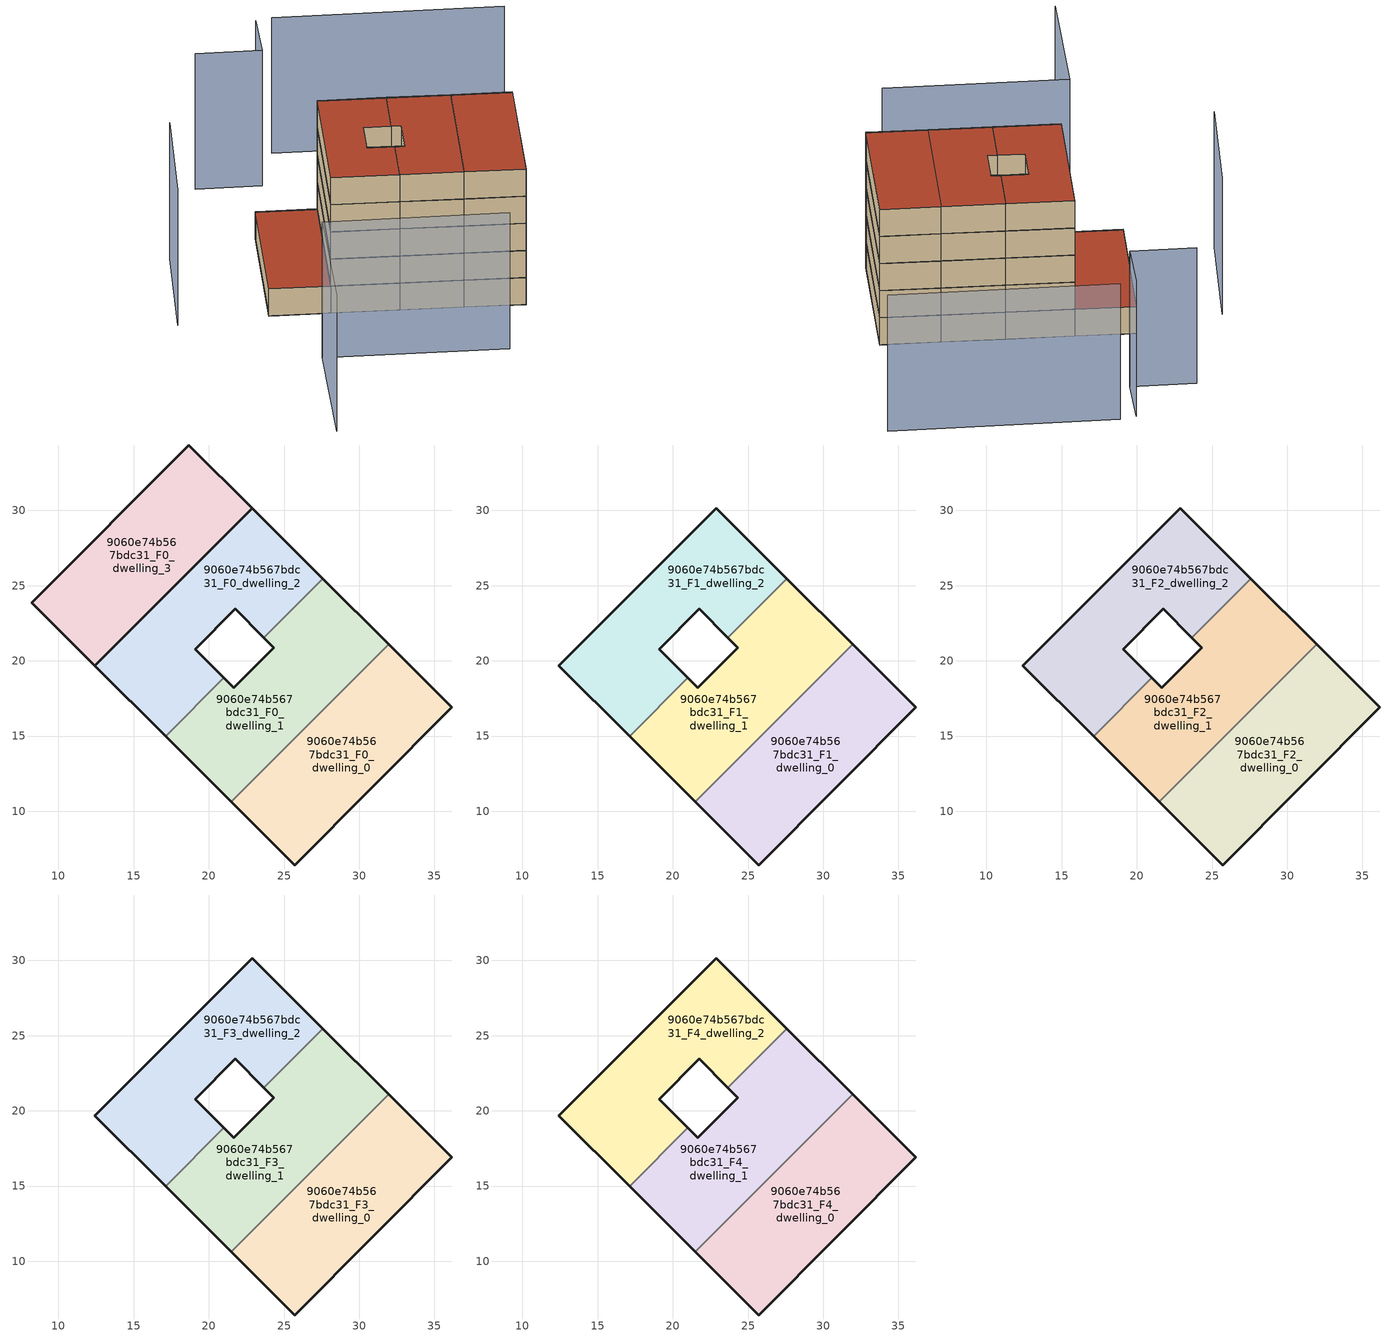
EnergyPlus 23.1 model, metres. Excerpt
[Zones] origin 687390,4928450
9060e74b567bdc31_F0_dwelling_0
 floor ground (EU_floor_Construction): 25.72,6.43 36.16,16.9 31.95,21.1 21.51,10.63 z0
 wall outside (EU_wall_Construction): 31.95,21.1 36.16,16.9 25.72,6.43 21.51,10.63 z0:3
 wall to 9060e74b567bdc31_F0_dwelling_1 (EU_wall_Construction): 21.51,10.63 31.95,21.1 z0:3
9060e74b567bdc31_F0_dwelling_1
 floor ground (EU_floor_Construction): 21.51,10.63 31.95,21.1 27.57,25.47 23.66,21.55 24.33,20.88 21.65,18.2 20.99,18.87 17.13,15 z0
 wall outside (EU_wall_Construction): 20.99,18.87 21.65,18.2 24.33,20.88 23.66,21.55 / 27.57,25.47 31.95,21.1 / 21.51,10.63 17.13,15 z0:3
 wall to 9060e74b567bdc31_F0_dwelling_2 (EU_wall_Construction): 17.13,15 20.99,18.87 / 23.66,21.55 27.57,25.47 z0:3
9060e74b567bdc31_F0_dwelling_2
 floor ground (EU_floor_Construction): 23.66,21.55 27.57,25.47 22.88,30.15 12.44,19.68 17.13,15 20.99,18.87 19.11,20.78 21.76,23.45 z0
 wall outside (EU_wall_Construction): 17.13,15 12.44,19.68 22.88,30.15 27.57,25.47 / 23.66,21.55 21.76,23.45 19.11,20.78 20.99,18.87 z0:3
9060e74b567bdc31_F0_dwelling_3
 floor ground (EU_floor_Construction): 12.44,19.68 22.88,30.15 18.68,34.34 8.23,23.87 z0
 wall outside (EU_wall_Construction): 12.44,19.68 8.23,23.87 18.68,34.34 22.88,30.15 12.44,19.68 z0:3
 roof outside (EU_roof_Construction): 22.88,30.15 12.44,19.68 8.23,23.87 18.68,34.34 z3
9060e74b567bdc31_F1_dwelling_0
 floor to 9060e74b567bdc31_F0_dwelling_0 (EU_floor_Construction): 25.72,6.43 36.16,16.9 31.95,21.1 21.51,10.63 z3
 wall outside (EU_wall_Construction): 31.95,21.1 36.16,16.9 25.72,6.43 21.51,10.63 z3:6
 wall to 9060e74b567bdc31_F1_dwelling_1 (EU_wall_Construction): 21.51,10.63 31.95,21.1 z3:6
9060e74b567bdc31_F1_dwelling_1
 floor to 9060e74b567bdc31_F0_dwelling_1 (EU_floor_Construction): 21.51,10.63 31.95,21.1 27.57,25.47 23.66,21.55 24.33,20.88 21.65,18.2 20.99,18.87 17.13,15 z3
 wall outside (EU_wall_Construction): 20.99,18.87 21.65,18.2 24.33,20.88 23.66,21.55 / 27.57,25.47 31.95,21.1 / 21.51,10.63 17.13,15 z3:6
 wall to 9060e74b567bdc31_F1_dwelling_2 (EU_wall_Construction): 17.13,15 20.99,18.87 / 23.66,21.55 27.57,25.47 z3:6
9060e74b567bdc31_F1_dwelling_2
 floor to 9060e74b567bdc31_F0_dwelling_2 (EU_floor_Construction): 23.66,21.55 27.57,25.47 22.88,30.15 12.44,19.68 17.13,15 20.99,18.87 19.11,20.78 21.76,23.45 z3
 wall outside (EU_wall_Construction): 17.13,15 12.44,19.68 22.88,30.15 27.57,25.47 / 23.66,21.55 21.76,23.45 19.11,20.78 20.99,18.87 z3:6
9060e74b567bdc31_F2_dwelling_0
 floor to 9060e74b567bdc31_F1_dwelling_0 (EU_floor_Construction): 25.72,6.43 36.16,16.9 31.95,21.1 21.51,10.63 z6
 wall outside (EU_wall_Construction): 31.95,21.1 36.16,16.9 25.72,6.43 21.51,10.63 z6:9
 wall to 9060e74b567bdc31_F2_dwelling_1 (EU_wall_Construction): 21.51,10.63 31.95,21.1 z6:9
9060e74b567bdc31_F2_dwelling_1
 floor to 9060e74b567bdc31_F1_dwelling_1 (EU_floor_Construction): 21.51,10.63 31.95,21.1 27.57,25.47 23.66,21.55 24.33,20.88 21.65,18.2 20.99,18.87 17.13,15 z6
 wall outside (EU_wall_Construction): 20.99,18.87 21.65,18.2 24.33,20.88 23.66,21.55 / 27.57,25.47 31.95,21.1 / 21.51,10.63 17.13,15 z6:9
 wall to 9060e74b567bdc31_F2_dwelling_2 (EU_wall_Construction): 17.13,15 20.99,18.87 / 23.66,21.55 27.57,25.47 z6:9
9060e74b567bdc31_F2_dwelling_2
 floor to 9060e74b567bdc31_F1_dwelling_2 (EU_floor_Construction): 23.66,21.55 27.57,25.47 22.88,30.15 12.44,19.68 17.13,15 20.99,18.87 19.11,20.78 21.76,23.45 z6
 wall outside (EU_wall_Construction): 17.13,15 12.44,19.68 22.88,30.15 27.57,25.47 / 23.66,21.55 21.76,23.45 19.11,20.78 20.99,18.87 z6:9
9060e74b567bdc31_F3_dwelling_0
 floor to 9060e74b567bdc31_F2_dwelling_0 (EU_floor_Construction): 25.72,6.43 36.16,16.9 31.95,21.1 21.51,10.63 z9
 wall outside (EU_wall_Construction): 31.95,21.1 36.16,16.9 25.72,6.43 21.51,10.63 z9:12
 wall to 9060e74b567bdc31_F3_dwelling_1 (EU_wall_Construction): 21.51,10.63 31.95,21.1 z9:12
9060e74b567bdc31_F3_dwelling_1
 floor to 9060e74b567bdc31_F2_dwelling_1 (EU_floor_Construction): 21.51,10.63 31.95,21.1 27.57,25.47 23.66,21.55 24.33,20.88 21.65,18.2 20.99,18.87 17.13,15 z9
 wall outside (EU_wall_Construction): 20.99,18.87 21.65,18.2 24.33,20.88 23.66,21.55 / 27.57,25.47 31.95,21.1 / 21.51,10.63 17.13,15 z9:12
 wall to 9060e74b567bdc31_F3_dwelling_2 (EU_wall_Construction): 17.13,15 20.99,18.87 / 23.66,21.55 27.57,25.47 z9:12
9060e74b567bdc31_F3_dwelling_2
 floor to 9060e74b567bdc31_F2_dwelling_2 (EU_floor_Construction): 23.66,21.55 27.57,25.47 22.88,30.15 12.44,19.68 17.13,15 20.99,18.87 19.11,20.78 21.76,23.45 z9
 wall outside (EU_wall_Construction): 17.13,15 12.44,19.68 22.88,30.15 27.57,25.47 / 23.66,21.55 21.76,23.45 19.11,20.78 20.99,18.87 z9:12
9060e74b567bdc31_F4_dwelling_0
 floor to 9060e74b567bdc31_F3_dwelling_0 (EU_floor_Construction): 25.72,6.43 36.16,16.9 31.95,21.1 21.51,10.63 z12
 wall outside (EU_wall_Construction): 31.95,21.1 36.16,16.9 25.72,6.43 21.51,10.63 z12:15
 wall to 9060e74b567bdc31_F4_dwelling_1 (EU_wall_Construction): 21.51,10.63 31.95,21.1 z12:15
 roof outside (EU_roof_Construction): 36.16,16.9 25.72,6.43 21.51,10.63 31.95,21.1 z15
9060e74b567bdc31_F4_dwelling_1
 floor to 9060e74b567bdc31_F3_dwelling_1 (EU_floor_Construction): 21.51,10.63 31.95,21.1 27.57,25.47 23.66,21.55 24.33,20.88 21.65,18.2 20.99,18.87 17.13,15 z12
 wall outside (EU_wall_Construction): 20.99,18.87 21.65,18.2 24.33,20.88 23.66,21.55 / 27.57,25.47 31.95,21.1 / 21.51,10.63 17.13,15 z12:15
 wall to 9060e74b567bdc31_F4_dwelling_2 (EU_wall_Construction): 17.13,15 20.99,18.87 / 23.66,21.55 27.57,25.47 z12:15
 roof outside (EU_roof_Construction): 31.95,21.1 21.51,10.63 17.13,15 20.99,18.87 21.65,18.2 24.33,20.88 23.66,21.55 27.57,25.47 z15
9060e74b567bdc31_F4_dwelling_2
 floor to 9060e74b567bdc31_F3_dwelling_2 (EU_floor_Construction): 23.66,21.55 27.57,25.47 22.88,30.15 12.44,19.68 17.13,15 20.99,18.87 19.11,20.78 21.76,23.45 z12
 wall outside (EU_wall_Construction): 17.13,15 12.44,19.68 22.88,30.15 27.57,25.47 / 23.66,21.55 21.76,23.45 19.11,20.78 20.99,18.87 z12:15
 roof outside (EU_roof_Construction): 27.57,25.47 23.66,21.55 21.76,23.45 19.11,20.78 20.99,18.87 17.13,15 12.44,19.68 22.88,30.15 z15
shading: -4.37,4.83 5.46,14.86 / 5.46,14.86 18.32,2.27 / 10.53,38.19 1.23,29.41 / 48.18,28.05 32.13,43.63 / 30.74,44.44 26.82,40.37 / 26.82,40.37 22.18,44.83 z0:15
[Building]
EU S2 Campaign: North Axis=0; Terrain=City; Solar Distribution=FullExterior
[Site:Location]
Bologna: Latitude=44.5; Longitude=11.25; Time Zone=1; Elevation=37
[SizingPeriod:WeatherFileDays]
AnnualSizingPeriod: Begin Month=1; Begin Day of Month=1; End Month=12; End Day of Month=31; Day of Week for Start Day=Monday; Use Weather File Daylight Saving Period=No; Use Weather File Rain and Snow Indicators=No
[MATERIAL]
EU_InternalMass_Material: Roughness=MediumRough; Thickness=0.1; Conductivity=1; Density=1800; Specific Heat=900; Thermal Absorptance=0.9; Solar Absorptance=0.7; Visible Absorptance=0.7
[MATERIAL:NOMASS] Roughness=MediumRough; Thermal Absorptance=0.9; Solar Absorptance=0.7; Visible Absorptance=0.7
Name | Thermal Resistance
EU_wall_NoMass | 0.905828
EU_roof_NoMass | 0.37593
EU_floor_NoMass | 0.67114
[CONSTRUCTION]
EU_wall_Construction: EU_wall_NoMass
EU_roof_Construction: EU_roof_NoMass
EU_floor_Construction: EU_floor_NoMass
EU_InternalMass_Construction: EU_InternalMass_Material
[ZONE] Type=1; Multiplier=1; Ceiling Height=autocalculate; Floor Area=autocalculate; Part of Total Floor Area=Yes
Name | Volume
9060e74b567bdc31_F0_dwelling_0; 9060e74b567bdc31_F1_dwelling_0; 9060e74b567bdc31_F2_dwelling_0; 9060e74b567bdc31_F3_dwelling_0; 9060e74b567bdc31_F4_dwelling_0 | 263.658
9060e74b567bdc31_F0_dwelling_1 | 263.628
9060e74b567bdc31_F1_dwelling_1; 9060e74b567bdc31_F2_dwelling_1; 9060e74b567bdc31_F3_dwelling_1; 9060e74b567bdc31_F4_dwelling_1 | 263.629
9060e74b567bdc31_F0_dwelling_2 | 263.662
9060e74b567bdc31_F1_dwelling_2; 9060e74b567bdc31_F2_dwelling_2; 9060e74b567bdc31_F3_dwelling_2; 9060e74b567bdc31_F4_dwelling_2 | 263.663
9060e74b567bdc31_F0_dwelling_3 | 263.621
[INTERNALMASS] Construction=EU_InternalMass_Construction
Name | Zone or ZoneList | Surface Area
9060e74b567bdc31_F0_dwelling_0_EU_InternalMass | 9060e74b567bdc31_F0_dwelling_0 | 87.886
9060e74b567bdc31_F0_dwelling_1_EU_InternalMass | 9060e74b567bdc31_F0_dwelling_1 | 87.8756
9060e74b567bdc31_F0_dwelling_2_EU_InternalMass | 9060e74b567bdc31_F0_dwelling_2 | 87.8878
9060e74b567bdc31_F0_dwelling_3_EU_InternalMass | 9060e74b567bdc31_F0_dwelling_3 | 87.8735
9060e74b567bdc31_F1_dwelling_0_EU_InternalMass | 9060e74b567bdc31_F1_dwelling_0 | 92.7104
9060e74b567bdc31_F1_dwelling_1_EU_InternalMass | 9060e74b567bdc31_F1_dwelling_1 | 92.7251
9060e74b567bdc31_F1_dwelling_2_EU_InternalMass | 9060e74b567bdc31_F1_dwelling_2 | 166.081
9060e74b567bdc31_F2_dwelling_0_EU_InternalMass | 9060e74b567bdc31_F2_dwelling_0 | 92.7104
9060e74b567bdc31_F2_dwelling_1_EU_InternalMass | 9060e74b567bdc31_F2_dwelling_1 | 92.7251
9060e74b567bdc31_F2_dwelling_2_EU_InternalMass | 9060e74b567bdc31_F2_dwelling_2 | 166.081
9060e74b567bdc31_F3_dwelling_0_EU_InternalMass | 9060e74b567bdc31_F3_dwelling_0 | 92.7104
9060e74b567bdc31_F3_dwelling_1_EU_InternalMass | 9060e74b567bdc31_F3_dwelling_1 | 92.7251
9060e74b567bdc31_F3_dwelling_2_EU_InternalMass | 9060e74b567bdc31_F3_dwelling_2 | 166.081
9060e74b567bdc31_F4_dwelling_0_EU_InternalMass | 9060e74b567bdc31_F4_dwelling_0 | 92.7104
9060e74b567bdc31_F4_dwelling_1_EU_InternalMass | 9060e74b567bdc31_F4_dwelling_1 | 92.7251
9060e74b567bdc31_F4_dwelling_2_EU_InternalMass | 9060e74b567bdc31_F4_dwelling_2 | 166.081
[OTHEREQUIPMENT] Fuel Type=Electricity; Design Level Calculation Method=Watts/Area; Power per Zone Floor Area=1; Fraction Latent=0; Fraction Radiant=0; Fraction Lost=0; Carbon Dioxide Generation Rate=0; EndUse Subcategory=EU_Step8_InternalGains
Name | Zone or ZoneList or Space or SpaceList | Schedule
EU_Step8_InternalGain_9060e74b567bdc31_F0_dwelling_0_f000 | 9060e74b567bdc31_F0_dwelling_0 | EU_Step8_GainSchedule_9060e74b567bdc31_F0_dwelling_0_f000
EU_Step8_InternalGain_9060e74b567bdc31_F0_dwelling_1_f000 | 9060e74b567bdc31_F0_dwelling_1 | EU_Step8_GainSchedule_9060e74b567bdc31_F0_dwelling_1_f000
EU_Step8_InternalGain_9060e74b567bdc31_F0_dwelling_2_f000 | 9060e74b567bdc31_F0_dwelling_2 | EU_Step8_GainSchedule_9060e74b567bdc31_F0_dwelling_2_f000
EU_Step8_InternalGain_9060e74b567bdc31_F0_dwelling_3_f000 | 9060e74b567bdc31_F0_dwelling_3 | EU_Step8_GainSchedule_9060e74b567bdc31_F0_dwelling_3_f000
EU_Step8_InternalGain_9060e74b567bdc31_F1_dwelling_0_f000 | 9060e74b567bdc31_F1_dwelling_0 | EU_Step8_GainSchedule_9060e74b567bdc31_F1_dwelling_0_f000
EU_Step8_InternalGain_9060e74b567bdc31_F1_dwelling_1_f000 | 9060e74b567bdc31_F1_dwelling_1 | EU_Step8_GainSchedule_9060e74b567bdc31_F1_dwelling_1_f000
EU_Step8_InternalGain_9060e74b567bdc31_F1_dwelling_2_f000 | 9060e74b567bdc31_F1_dwelling_2 | EU_Step8_GainSchedule_9060e74b567bdc31_F1_dwelling_2_f000
EU_Step8_InternalGain_9060e74b567bdc31_F2_dwelling_0_f000 | 9060e74b567bdc31_F2_dwelling_0 | EU_Step8_GainSchedule_9060e74b567bdc31_F2_dwelling_0_f000
EU_Step8_InternalGain_9060e74b567bdc31_F2_dwelling_1_f000 | 9060e74b567bdc31_F2_dwelling_1 | EU_Step8_GainSchedule_9060e74b567bdc31_F2_dwelling_1_f000
EU_Step8_InternalGain_9060e74b567bdc31_F2_dwelling_2_f000 | 9060e74b567bdc31_F2_dwelling_2 | EU_Step8_GainSchedule_9060e74b567bdc31_F2_dwelling_2_f000
EU_Step8_InternalGain_9060e74b567bdc31_F3_dwelling_0_f000 | 9060e74b567bdc31_F3_dwelling_0 | EU_Step8_GainSchedule_9060e74b567bdc31_F3_dwelling_0_f000
EU_Step8_InternalGain_9060e74b567bdc31_F3_dwelling_1_f000 | 9060e74b567bdc31_F3_dwelling_1 | EU_Step8_GainSchedule_9060e74b567bdc31_F3_dwelling_1_f000
EU_Step8_InternalGain_9060e74b567bdc31_F3_dwelling_2_f000 | 9060e74b567bdc31_F3_dwelling_2 | EU_Step8_GainSchedule_9060e74b567bdc31_F3_dwelling_2_f000
EU_Step8_InternalGain_9060e74b567bdc31_F4_dwelling_0_f000 | 9060e74b567bdc31_F4_dwelling_0 | EU_Step8_GainSchedule_9060e74b567bdc31_F4_dwelling_0_f000
EU_Step8_InternalGain_9060e74b567bdc31_F4_dwelling_1_f000 | 9060e74b567bdc31_F4_dwelling_1 | EU_Step8_GainSchedule_9060e74b567bdc31_F4_dwelling_1_f000
EU_Step8_InternalGain_9060e74b567bdc31_F4_dwelling_2_f000 | 9060e74b567bdc31_F4_dwelling_2 | EU_Step8_GainSchedule_9060e74b567bdc31_F4_dwelling_2_f000
[ZONEVENTILATION:DESIGNFLOWRATE] Schedule=EU_AlwaysOn; Design Flow Rate Calculation Method=AirChanges/Hour; Air Changes per Hour=0.73129; Ventilation Type=Natural; Fan Pressure Rise=0; Fan Total Efficiency=1; Constant Term Coefficient=1; Temperature Term Coefficient=0; Velocity Term Coefficient=0; Velocity Squared Term Coefficient=0; Minimum Indoor Temperature=-100; Maximum Indoor Temperature=100; Delta Temperature=-100; Minimum Outdoor Temperature=-100; Maximum Outdoor Temperature=100; Maximum Wind Speed=40
Name | Zone or ZoneList or Space or SpaceList
EU_ConstantAir_9060e74b567bdc31_F0_dwelling_0 | 9060e74b567bdc31_F0_dwelling_0
EU_ConstantAir_9060e74b567bdc31_F0_dwelling_1 | 9060e74b567bdc31_F0_dwelling_1
EU_ConstantAir_9060e74b567bdc31_F0_dwelling_2 | 9060e74b567bdc31_F0_dwelling_2
EU_ConstantAir_9060e74b567bdc31_F0_dwelling_3 | 9060e74b567bdc31_F0_dwelling_3
EU_ConstantAir_9060e74b567bdc31_F1_dwelling_0 | 9060e74b567bdc31_F1_dwelling_0
EU_ConstantAir_9060e74b567bdc31_F1_dwelling_1 | 9060e74b567bdc31_F1_dwelling_1
EU_ConstantAir_9060e74b567bdc31_F1_dwelling_2 | 9060e74b567bdc31_F1_dwelling_2
EU_ConstantAir_9060e74b567bdc31_F2_dwelling_0 | 9060e74b567bdc31_F2_dwelling_0
EU_ConstantAir_9060e74b567bdc31_F2_dwelling_1 | 9060e74b567bdc31_F2_dwelling_1
EU_ConstantAir_9060e74b567bdc31_F2_dwelling_2 | 9060e74b567bdc31_F2_dwelling_2
EU_ConstantAir_9060e74b567bdc31_F3_dwelling_0 | 9060e74b567bdc31_F3_dwelling_0
EU_ConstantAir_9060e74b567bdc31_F3_dwelling_1 | 9060e74b567bdc31_F3_dwelling_1
EU_ConstantAir_9060e74b567bdc31_F3_dwelling_2 | 9060e74b567bdc31_F3_dwelling_2
EU_ConstantAir_9060e74b567bdc31_F4_dwelling_0 | 9060e74b567bdc31_F4_dwelling_0
EU_ConstantAir_9060e74b567bdc31_F4_dwelling_1 | 9060e74b567bdc31_F4_dwelling_1
EU_ConstantAir_9060e74b567bdc31_F4_dwelling_2 | 9060e74b567bdc31_F4_dwelling_2
[HVACTEMPLATE:THERMOSTAT] Constant Heating Setpoint=20; Constant Cooling Setpoint=50
EU_HeatOnly_9060e74b567bdc31_F0_dwelling_0; EU_HeatOnly_9060e74b567bdc31_F0_dwelling_1; EU_HeatOnly_9060e74b567bdc31_F0_dwelling_2; EU_HeatOnly_9060e74b567bdc31_F0_dwelling_3; EU_HeatOnly_9060e74b567bdc31_F1_dwelling_0; EU_HeatOnly_9060e74b567bdc31_F1_dwelling_1; EU_HeatOnly_9060e74b567bdc31_F1_dwelling_2; EU_HeatOnly_9060e74b567bdc31_F2_dwelling_0; EU_HeatOnly_9060e74b567bdc31_F2_dwelling_1; EU_HeatOnly_9060e74b567bdc31_F2_dwelling_2; EU_HeatOnly_9060e74b567bdc31_F3_dwelling_0; EU_HeatOnly_9060e74b567bdc31_F3_dwelling_1; EU_HeatOnly_9060e74b567bdc31_F3_dwelling_2; EU_HeatOnly_9060e74b567bdc31_F4_dwelling_0; EU_HeatOnly_9060e74b567bdc31_F4_dwelling_1; EU_HeatOnly_9060e74b567bdc31_F4_dwelling_2
[HVACTEMPLATE:ZONE:IDEALLOADSAIRSYSTEM] System Availability Schedule=EU_AlwaysOn; Maximum Heating Supply Air Temperature=50; Minimum Cooling Supply Air Temperature=13; Maximum Heating Supply Air Humidity Ratio=0.0156; Minimum Cooling Supply Air Humidity Ratio=0.0077; Heating Limit=NoLimit; Cooling Limit=NoLimit; Heating Availability Schedule=EU_AlwaysOn; Cooling Availability Schedule=EU_CoolingOff; Dehumidification Control Type=ConstantSensibleHeatRatio; Cooling Sensible Heat Ratio=0.7; Dehumidification Setpoint=60; Humidification Control Type=None; Humidification Setpoint=30; Outdoor Air Method=None; Outdoor Air Flow Rate per Person=0.00944; Outdoor Air Flow Rate per Zone Floor Area=0; Outdoor Air Flow Rate per Zone=0; Demand Controlled Ventilation Type=None; Outdoor Air Economizer Type=NoEconomizer; Heat Recovery Type=None; Sensible Heat Recovery Effectiveness=0.7; Latent Heat Recovery Effectiveness=0.65
Name | Template Thermostat
9060e74b567bdc31_F0_dwelling_0 | EU_HeatOnly_9060e74b567bdc31_F0_dwelling_0
9060e74b567bdc31_F0_dwelling_1 | EU_HeatOnly_9060e74b567bdc31_F0_dwelling_1
9060e74b567bdc31_F0_dwelling_2 | EU_HeatOnly_9060e74b567bdc31_F0_dwelling_2
9060e74b567bdc31_F0_dwelling_3 | EU_HeatOnly_9060e74b567bdc31_F0_dwelling_3
9060e74b567bdc31_F1_dwelling_0 | EU_HeatOnly_9060e74b567bdc31_F1_dwelling_0
9060e74b567bdc31_F1_dwelling_1 | EU_HeatOnly_9060e74b567bdc31_F1_dwelling_1
9060e74b567bdc31_F1_dwelling_2 | EU_HeatOnly_9060e74b567bdc31_F1_dwelling_2
9060e74b567bdc31_F2_dwelling_0 | EU_HeatOnly_9060e74b567bdc31_F2_dwelling_0
9060e74b567bdc31_F2_dwelling_1 | EU_HeatOnly_9060e74b567bdc31_F2_dwelling_1
9060e74b567bdc31_F2_dwelling_2 | EU_HeatOnly_9060e74b567bdc31_F2_dwelling_2
9060e74b567bdc31_F3_dwelling_0 | EU_HeatOnly_9060e74b567bdc31_F3_dwelling_0
9060e74b567bdc31_F3_dwelling_1 | EU_HeatOnly_9060e74b567bdc31_F3_dwelling_1
9060e74b567bdc31_F3_dwelling_2 | EU_HeatOnly_9060e74b567bdc31_F3_dwelling_2
9060e74b567bdc31_F4_dwelling_0 | EU_HeatOnly_9060e74b567bdc31_F4_dwelling_0
9060e74b567bdc31_F4_dwelling_1 | EU_HeatOnly_9060e74b567bdc31_F4_dwelling_1
9060e74b567bdc31_F4_dwelling_2 | EU_HeatOnly_9060e74b567bdc31_F4_dwelling_2
[SIZING:ZONE] Zone Cooling Design Supply Air Temperature Input Method=SupplyAirTemperature; Zone Cooling Design Supply Air Temperature=13; Zone Heating Design Supply Air Temperature Input Method=SupplyAirTemperature; Zone Heating Design Supply Air Temperature=50; Zone Cooling Design Supply Air Humidity Ratio=0.008; Zone Heating Design Supply Air Humidity Ratio=0.008; Cooling Design Air Flow Method=DesignDay; Cooling Design Air Flow Rate=0; Cooling Minimum Air Flow per Zone Floor Area=0.000762; Cooling Minimum Air Flow=0; Cooling Minimum Air Flow Fraction=0.2; Heating Design Air Flow Method=DesignDay; Heating Design Air Flow Rate=0; Heating Maximum Air Flow per Zone Floor Area=0.002032; Heating Maximum Air Flow=0.141576; Heating Maximum Air Flow Fraction=0.3; Account for Dedicated Outdoor Air System=No; Dedicated Outdoor Air System Control Strategy=NeutralSupplyAir; Dedicated Outdoor Air Low Setpoint Temperature for Design=autosize; Dedicated Outdoor Air High Setpoint Temperature for Design=autosize; Zone Load Sizing Method=Sensible Load Only No Latent Load; Zone Latent Cooling Design Supply Air Humidity Ratio Input Method=HumidityRatioDifference; Zone Cooling Design Supply Air Humidity Ratio Difference=0.005; Zone Latent Heating Design Supply Air Humidity Ratio Input Method=HumidityRatioDifference; Zone Humidification Design Supply Air Humidity Ratio Difference=0.005
9060e74b567bdc31_F0_dwelling_0; 9060e74b567bdc31_F0_dwelling_1; 9060e74b567bdc31_F0_dwelling_2; 9060e74b567bdc31_F0_dwelling_3; 9060e74b567bdc31_F1_dwelling_0; 9060e74b567bdc31_F1_dwelling_1; 9060e74b567bdc31_F1_dwelling_2; 9060e74b567bdc31_F2_dwelling_0; 9060e74b567bdc31_F2_dwelling_1; 9060e74b567bdc31_F2_dwelling_2; 9060e74b567bdc31_F3_dwelling_0; 9060e74b567bdc31_F3_dwelling_1; 9060e74b567bdc31_F3_dwelling_2; 9060e74b567bdc31_F4_dwelling_0; 9060e74b567bdc31_F4_dwelling_1; 9060e74b567bdc31_F4_dwelling_2
[SCHEDULE:CONSTANT]
Name | Hourly Value
EU_AlwaysOn | 1
EU_CoolingOff | 0
[SCHEDULE:FILE] Column Number=1; Rows to Skip at Top=0; Number of Hours of Data=8760; Column Separator=Comma; Interpolate to Timestep=No; Minutes per Item=60; Adjust Schedule for Daylight Savings=Yes
Name | File
EU_Step8_GainSchedule_9060e74b567bdc31_F0_dwelling_0_f000 | ../../schedules/9060e74b567bdc31/9060e74b567bdc31_F0_dwelling_0_f000_gain.csv
EU_Step8_GainSchedule_9060e74b567bdc31_F0_dwelling_1_f000 | ../../schedules/9060e74b567bdc31/9060e74b567bdc31_F0_dwelling_1_f000_gain.csv
EU_Step8_GainSchedule_9060e74b567bdc31_F0_dwelling_2_f000 | ../../schedules/9060e74b567bdc31/9060e74b567bdc31_F0_dwelling_2_f000_gain.csv
EU_Step8_GainSchedule_9060e74b567bdc31_F0_dwelling_3_f000 | ../../schedules/9060e74b567bdc31/9060e74b567bdc31_F0_dwelling_3_f000_gain.csv
EU_Step8_GainSchedule_9060e74b567bdc31_F1_dwelling_0_f000 | ../../schedules/9060e74b567bdc31/9060e74b567bdc31_F1_dwelling_0_f000_gain.csv
EU_Step8_GainSchedule_9060e74b567bdc31_F1_dwelling_1_f000 | ../../schedules/9060e74b567bdc31/9060e74b567bdc31_F1_dwelling_1_f000_gain.csv
EU_Step8_GainSchedule_9060e74b567bdc31_F1_dwelling_2_f000 | ../../schedules/9060e74b567bdc31/9060e74b567bdc31_F1_dwelling_2_f000_gain.csv
EU_Step8_GainSchedule_9060e74b567bdc31_F2_dwelling_0_f000 | ../../schedules/9060e74b567bdc31/9060e74b567bdc31_F2_dwelling_0_f000_gain.csv
EU_Step8_GainSchedule_9060e74b567bdc31_F2_dwelling_1_f000 | ../../schedules/9060e74b567bdc31/9060e74b567bdc31_F2_dwelling_1_f000_gain.csv
EU_Step8_GainSchedule_9060e74b567bdc31_F2_dwelling_2_f000 | ../../schedules/9060e74b567bdc31/9060e74b567bdc31_F2_dwelling_2_f000_gain.csv
EU_Step8_GainSchedule_9060e74b567bdc31_F3_dwelling_0_f000 | ../../schedules/9060e74b567bdc31/9060e74b567bdc31_F3_dwelling_0_f000_gain.csv
EU_Step8_GainSchedule_9060e74b567bdc31_F3_dwelling_1_f000 | ../../schedules/9060e74b567bdc31/9060e74b567bdc31_F3_dwelling_1_f000_gain.csv
EU_Step8_GainSchedule_9060e74b567bdc31_F3_dwelling_2_f000 | ../../schedules/9060e74b567bdc31/9060e74b567bdc31_F3_dwelling_2_f000_gain.csv
EU_Step8_GainSchedule_9060e74b567bdc31_F4_dwelling_0_f000 | ../../schedules/9060e74b567bdc31/9060e74b567bdc31_F4_dwelling_0_f000_gain.csv
EU_Step8_GainSchedule_9060e74b567bdc31_F4_dwelling_1_f000 | ../../schedules/9060e74b567bdc31/9060e74b567bdc31_F4_dwelling_1_f000_gain.csv
EU_Step8_GainSchedule_9060e74b567bdc31_F4_dwelling_2_f000 | ../../schedules/9060e74b567bdc31/9060e74b567bdc31_F4_dwelling_2_f000_gain.csv
